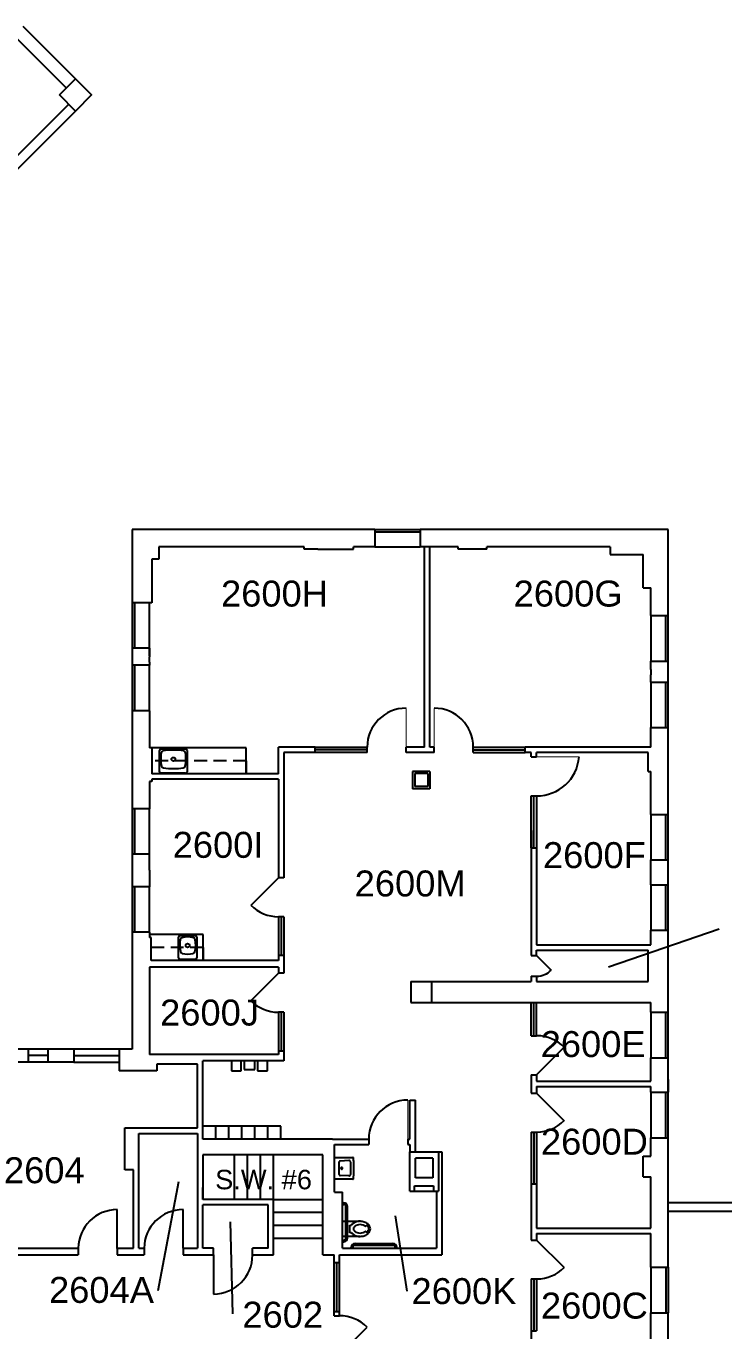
# Model space of a CAD drawing. Header units: inches. Extents: x -3198 to 3293, y 108 to 2903.
# Drawn here: x -563 to 82, y 1535 to 2741 of the extents above; entities that cross this region are included whole.
import ezdxf
from ezdxf.enums import TextEntityAlignment as Align

# ---------------------------------------------------------------- set-up
doc = ezdxf.new("R2010")
doc.units = ezdxf.units.IN
doc.header["$LTSCALE"] = 96
doc.header["$MEASUREMENT"] = 0
doc.linetypes.add('HIDDEN2', pattern=[0.1875, 0.125, -0.0625])
for name, color, linetype in [('A-ANNO-ROOM', 4, 'CONTINUOUS'), ('A-COLS', 5, 'CONTINUOUS'), ('A-DOOR', 2, 'CONTINUOUS'), ('A-FLOR-CASE', 3, 'CONTINUOUS'), ('A-FLOR-CASE-UPPR', 3, 'HIDDEN2'), ('A-FLOR-PFIX', 2, 'CONTINUOUS'), ('A-FLOR-STRS', 2, 'CONTINUOUS'), ('A-GLAZ', 2, 'CONTINUOUS'), ('A-GLAZ-SILL', 1, 'CONTINUOUS'), ('A-ROOF-LEVL-MED', 3, 'CONTINUOUS'), ('A-ROOF-LEVL-THICK', 5, 'CONTINUOUS'), ('A-WALL-FULL', 6, 'CONTINUOUS')]:
    doc.layers.add(name, color=color, linetype=linetype)
doc.styles.add('ARIAL', font='arial.ttf')

msp = doc.modelspace()

# ---------------------------------------------------------------- linework, layer by layer
at = {"layer": 'A-ANNO-ROOM'}
for p, q in [((-24.5, 1871.5), (77.6, 1906.7)), ((-440.7, 1572.3), (-421.4, 1673.2)), ((-210.6, 1571.7), (-221.2, 1641.5)), ((-371.6, 1550.7), (-373.8, 1635.8))]:
    msp.add_line(p, q, dxfattribs=at)
at = {"layer": 'A-COLS'}
for p, q in [((-191.5, 2050), (-203.5, 2050)), ((-203.5, 2050), (-203.5, 2038)), ((-191.5, 2050), (-191.5, 2038)), ((-191.5, 2038), (-203.5, 2038)), ((-186.9, 1694.6), (-202.9, 1694.6)), ((-202.9, 1676.6), (-202.9, 1694.6)), ((-186.9, 1694.6), (-186.9, 1676.6)), ((-186.9, 1676.6), (-202.9, 1676.6))]:
    msp.add_line(p, q, dxfattribs=at)
msp.add_lwpolyline([(-531.7, 2677.2), (-516.8, 2692), (-502, 2677.2), (-516.8, 2662.3), (-531.7, 2677.2)], dxfattribs=at)
at = {"layer": 'A-DOOR'}
for p, q in [((-329.5, 1953.8), (-355, 1928.3)), ((-91, 1881.8), (-77.6, 1868.3)), ((-329.5, 1865.5), (-355, 1840.1)), ((-91, 1771.8), (-65.6, 1797.2)), ((-91, 1754.8), (-65.6, 1729.3)), ((-478.3, 1611.1), (-478.3, 1647.1)), ((-417.5, 1611.4), (-417.5, 1647.1)), ((-91, 1619), (-65.6, 1593.6)), ((-389.5, 1605.4), (-389.5, 1569.1)), ((-273, 1513.1), (-247.6, 1538.5))]:
    msp.add_line(p, q, dxfattribs=at)
at = {"layer": 'A-DOOR', "const_width": 1}
for points in [[(-211.5, 2074.5), (-211.5, 2110.5)], [(-185.5, 2074.5), (-185.5, 2110.5)], [(-91, 2065.5), (-51.8, 2065.5)], [(-210, 1712.3), (-210, 1748.3)]]:
    msp.add_lwpolyline(points, dxfattribs=at)
at = {"layer": 'A-DOOR'}
for centre, radius, start, end in [((-211.5, 2074.5), 36, 90, 180), ((-185.5, 2074.5), 36, 0, 90), ((-90.6, 2068.4), 38.9, 269.3243, 355.7296), ((-329.5, 1953.8), 36, 225, 270), ((-91, 1881.8), 19, 270.4323, 315), ((-329.5, 1865.5), 36, 225, 270), ((-91, 1771.8), 36, 45, 89.5677), ((-210, 1712.3), 36, 90, 180), ((-91, 1754.8), 36, 270.4323, 315), ((-478.3, 1611.1), 36, 90, 179.5677), ((-417.5, 1611.1), 36, 90, 179.5677), ((-389.7, 1605.3), 36.3, 270.4283, 359.643), ((-91, 1619), 36, 270.4323, 315), ((-273.4, 1512.2), 36.9, 45.5529, 89.5947)]:
    msp.add_arc(centre, radius, start, end, dxfattribs=at)
at = {"layer": 'A-FLOR-CASE'}
for p, q in [((-359.3, 2073.8), (-446.3, 2073.8)), ((-359.3, 2049.8), (-359.3, 2073.8)), ((-399, 1901.3), (-448.5, 1901.3)), ((-399, 1877.3), (-399, 1901.3)), ((-372.8, 1784.5), (-372.8, 1775.5)), ((-372.8, 1775.5), (-363.8, 1775.5)), ((-363.8, 1775.5), (-363.8, 1784.5)), ((-361.2, 1784.5), (-361.2, 1776.5)), ((-361.2, 1776.5), (-351.2, 1776.5)), ((-351.2, 1776.5), (-351.2, 1784.5)), ((-348.7, 1784.5), (-348.7, 1775.5)), ((-348.7, 1775.5), (-339.7, 1775.5)), ((-339.7, 1775.5), (-339.7, 1784.5)), ((-327.3, 1724.3), (-399.3, 1724.3)), ((-387.3, 1712.3), (-387.3, 1724.3)), ((-375.3, 1712.3), (-375.3, 1724.3)), ((-363.3, 1712.3), (-363.3, 1724.3)), ((-351.3, 1712.3), (-351.3, 1724.3)), ((-339.3, 1712.3), (-339.3, 1724.3)), ((-327.3, 1712.3), (-327.3, 1724.3))]:
    msp.add_line(p, q, dxfattribs=at)
at = {"layer": 'A-FLOR-CASE-UPPR'}
for p, q in [((-359.3, 2061.8), (-446.3, 2061.8)), ((-359.3, 2061.8), (-359.3, 2049.8)), ((-399, 1889.3), (-447, 1889.3)), ((-399, 1889.3), (-399, 1877.3))]:
    msp.add_line(p, q, dxfattribs=at)
at = {"layer": 'A-FLOR-PFIX'}
for p, q in [((-439.3, 2051.8), (-439.3, 2071.3)), ((-437.8, 2072.8), (-415.3, 2072.8)), ((-413.8, 2071.3), (-413.8, 2051.8)), ((-415.3, 2050.3), (-437.8, 2050.3)), ((-421.8, 1879.8), (-421.8, 1898.8)), ((-420.3, 1900.3), (-406.3, 1900.3)), ((-404.8, 1898.8), (-404.8, 1879.8)), ((-406.3, 1878.3), (-420.3, 1878.3)), ((-277.7, 1675.8), (-277.7, 1694.8)), ((-277.2, 1695.3), (-260.7, 1695.3)), ((-273.5, 1679.7), (-273.5, 1690.9)), ((-264.3, 1692.4), (-272.5, 1691.9)), ((-262.7, 1679.8), (-262.7, 1690.9)), ((-264.3, 1678.3), (-272.5, 1678.7)), ((-260.7, 1675.3), (-277.2, 1675.3)), ((-203.7, 1669.1), (-186.2, 1669.1)), ((-203.7, 1664.1), (-203.7, 1669.1)), ((-186.2, 1669.1), (-186.2, 1664.1)), ((-270.2, 1653.4), (-269.2, 1653.4)), ((-270.2, 1651.9), (-269.2, 1651.9)), ((-267.2, 1620.9), (-267.2, 1649.9)), ((-265.7, 1620.9), (-265.7, 1649.9)), ((-270.2, 1632.4), (-270.2, 1636.4)), ((-270.2, 1636.4), (-255.4, 1636.4)), ((-270.2, 1629.4), (-270.2, 1632.4)), ((-270.2, 1626.4), (-270.2, 1629.4)), ((-263.5, 1625.8), (-263.5, 1632.8)), ((-263.5, 1632.8), (-262, 1632.8)), ((-246.7, 1632.6), (-248.9, 1631.8)), ((-270.2, 1622.4), (-270.2, 1626.4)), ((-255.4, 1622.4), (-270.2, 1622.4)), ((-270.2, 1618.9), (-269.2, 1618.9)), ((-270.2, 1617.4), (-269.2, 1617.4)), ((-262, 1625.8), (-263.5, 1625.8)), ((-258.7, 1615.9), (-223.7, 1615.9)), ((-248.9, 1626.9), (-246.7, 1626.1)), ((-262.2, 1611.4), (-262.2, 1612.4)), ((-260.7, 1611.4), (-260.7, 1612.4)), ((-258.7, 1614.4), (-223.7, 1614.4)), ((-221.7, 1611.4), (-221.7, 1612.4)), ((-220.2, 1611.4), (-220.2, 1612.4))]:
    msp.add_line(p, q, dxfattribs=at)
for centre in [(-426.5, 2063.3), (-413.3, 1891.2)]:
    msp.add_circle(centre, 1.75, dxfattribs=at)
for centre, radius, start, end in [((-437.8, 2071.3), 1.5, 90, 180), ((-403.6, 2063.9), 34.6, 170.9946, 191.6412), ((-435.8, 2069), 2, 99.4934, 170.9946), ((-426.5, 2013.9), 57.9, 80.5095, 99.4934), ((-417.3, 2069), 2, 9.0062, 80.5095), ((-449.5, 2063.9), 34.6, 348.3588, 9.0062), ((-415.3, 2071.3), 1.5, 0, 90), ((-437.8, 2051.8), 1.5, 180, 270), ((-435.5, 2057.3), 2, 191.6412, 262.4768), ((-426.5, 2125), 70.3, 262.4768, 277.5232), ((-417.6, 2057.3), 2, 277.5232, 348.3588), ((-415.3, 2051.8), 1.5, 270, 0), ((-420.3, 1898.8), 1.5, 90, 180), ((-391.5, 1891.8), 29.1, 170.1908, 192.6807), ((-418.2, 1896.4), 2, 99.4934, 170.9946), ((-413.3, 1881.1), 18.1, 72.9776, 107.0276), ((-408.3, 1896.4), 2, 9.0062, 80.5095), ((-435, 1891.8), 29.1, 347.3181, 9.8088), ((-406.3, 1898.8), 1.5, 0, 90), ((-418, 1885.8), 2, 191.6412, 262.4768), ((-413.3, 1903.8), 20.6, 256.0762, 283.9238), ((-408.6, 1885.8), 2, 277.5232, 348.3588), ((-420.3, 1879.8), 1.5, 180, 270), ((-406.3, 1879.8), 1.5, 270, 0), ((-277.1, 1694.6), 0.753, 135.0002, 144.8963), ((-277.4, 1694.9), 0.321, 144.8964, 165.0004), ((-277.2, 1694.8), 0.574, 164.9999, 179.9998), ((-277.1, 1694.6), 0.753, 125.1037, 134.9998), ((-277.3, 1695), 0.321, 104.9996, 125.1036), ((-277.2, 1694.8), 0.574, 90.0002, 105.0001), ((-272.8, 1691), 0.631, 145.9309, 165.5297), ((-272.3, 1690.9), 1.15, 165.5301, 180), ((-272.1, 1690.5), 1.54, 136.59, 145.9312), ((-272.1, 1690.5), 1.54, 127.2488, 136.59), ((-272.6, 1691.3), 0.631, 107.6497, 127.2485), ((-272.5, 1690.8), 1.15, 93.18, 107.6499), ((-264.2, 1690.6), 1.77, 81.5323, 93.1799), ((-264.1, 1691.5), 0.86, 64.7819, 81.5323), ((-265.2, 1689.2), 3.41, 58.2375, 64.7819), ((-264, 1691.2), 1.08, 46.5898, 58.2374), ((-264, 1691.2), 1.08, 34.9424, 46.59), ((-265.9, 1689.8), 3.41, 28.3981, 34.9424), ((-263.6, 1691.1), 0.86, 11.6475, 28.3979), ((-264.5, 1690.9), 1.77, 359.9999, 11.6475), ((-260.7, 1694.8), 0.578, 75.9109, 90), ((-260.6, 1695), 0.312, 56.68, 75.9106), ((-260.9, 1694.6), 0.783, 47.7325, 56.6803), ((-260.9, 1694.6), 0.783, 38.785, 47.7328), ((-260.5, 1694.9), 0.312, 19.5539, 38.7846), ((-260.8, 1694.8), 0.578, 5.4652, 19.5543), ((-390.5, 1682.4), 130.9, 3.6433, 5.465), ((-296.8, 1688.4), 37, 0.2176, 3.6434), ((-1099.3, 1685.3), 839.5, 0, 0.2175), ((-272.3, 1679.7), 1.15, 180, 194.4699), ((-272.8, 1679.6), 0.631, 194.4703, 214.0691), ((-272.1, 1680.1), 1.54, 214.0688, 223.41), ((-272.1, 1680.1), 1.54, 223.41, 232.7512), ((-272.6, 1679.4), 0.631, 232.7515, 252.3503), ((-272.5, 1679.9), 1.15, 252.3501, 266.82), ((-271, 1685.3), 0.75, 150.0002, 160.0002), ((-271, 1685.3), 0.75, 159.9997, 169.9997), ((-271, 1685.3), 0.75, 170.0001, 180.0001), ((-271, 1685.3), 0.75, 179.9999, 189.9999), ((-271, 1685.3), 0.75, 190.0003, 200.0003), ((-271, 1685.3), 0.75, 199.9998, 209.9998), ((-271, 1685.3), 0.75, 130, 140), ((-271, 1685.3), 0.75, 140, 150), ((-271, 1685.3), 0.75, 210, 220), ((-271, 1685.3), 0.75, 220, 230), ((-271, 1685.3), 0.75, 120, 130), ((-271, 1685.3), 0.75, 230, 240), ((-271, 1685.3), 0.75, 109.9998, 119.9998), ((-271, 1685.3), 0.75, 240.0002, 250.0002), ((-271, 1685.3), 0.75, 100.0003, 110.0003), ((-271, 1685.3), 0.75, 249.9997, 259.9997), ((-271, 1685.3), 0.75, 89.9999, 99.9999), ((-271, 1685.3), 0.75, 260.0001, 270.0001), ((-271, 1685.3), 0.75, 80.0001, 90.0001), ((-271, 1685.3), 0.75, 269.9999, 279.9999), ((-271, 1685.3), 0.75, 69.9997, 79.9997), ((-271, 1685.3), 0.75, 280.0003, 290.0003), ((-271, 1685.3), 0.75, 60.0002, 70.0002), ((-271, 1685.3), 0.75, 289.9998, 299.9998), ((-271, 1685.3), 0.75, 50, 60), ((-271, 1685.3), 0.75, 300, 310), ((-271, 1685.3), 0.75, 40, 50), ((-271, 1685.3), 0.75, 310, 320), ((-271, 1685.3), 0.75, 30, 40), ((-271, 1685.3), 0.75, 320, 330), ((-271, 1685.3), 0.75, 19.9998, 29.9998), ((-271, 1685.3), 0.75, 10.0003, 20.0003), ((-271, 1685.3), 0.75, 359.9999, 9.9999), ((-271, 1685.3), 0.75, 350.0001, 0.0001), ((-271, 1685.3), 0.75, 339.9997, 349.9997), ((-271, 1685.3), 0.75, 330.0002, 340.0002), ((-264.2, 1680.1), 1.77, 266.8201, 278.4677), ((-264.1, 1679.2), 0.86, 278.4677, 295.2181), ((-265.2, 1681.5), 3.41, 295.2181, 301.7625), ((-264, 1679.5), 1.08, 301.7626, 313.4102), ((-264, 1679.5), 1.08, 313.41, 325.0576), ((-265.9, 1680.8), 3.41, 325.0576, 331.6019), ((-263.6, 1679.6), 0.86, 331.6021, 348.3525), ((-264.5, 1679.8), 1.77, 348.3525, 0.0001), ((-390.5, 1688.2), 130.9, 354.535, 356.3567), ((-296.8, 1682.3), 37, 356.3566, 359.7824), ((-1099.3, 1685.3), 839.5, 359.7825, 360), ((-277.2, 1675.8), 0.574, 180.0002, 195.0001), ((-277.4, 1675.8), 0.321, 194.9996, 215.1036), ((-277.1, 1676), 0.753, 215.1037, 224.9998), ((-277.1, 1676), 0.753, 225.0002, 234.8963), ((-277.3, 1675.7), 0.321, 234.8964, 255.0004), ((-277.2, 1675.9), 0.574, 254.9999, 269.9998), ((-260.7, 1675.9), 0.578, 270, 284.0891), ((-260.6, 1675.6), 0.312, 284.0894, 303.32), ((-260.9, 1676), 0.783, 303.3197, 312.2675), ((-260.9, 1676), 0.783, 312.2672, 321.215), ((-260.5, 1675.7), 0.312, 321.2154, 340.4461), ((-260.8, 1675.8), 0.578, 340.4457, 354.5348), ((-269.2, 1649.9), 3.5, 0, 90), ((-269.2, 1649.9), 2, 0, 90), ((-256.1, 1628.3), 7.43, 126.6725, 141.8648), ((-254.9, 1626.5), 9.56, 107.1417, 126.6724), ((-257.4, 1629.3), 2.76, 143.419, 216.581), ((-256.1, 1628.3), 4.43, 126.6725, 141.8648), ((-254.9, 1626.5), 6.56, 107.1417, 126.6725), ((-254, 1623.9), 12.4, 81.7349, 107.1416), ((-254, 1623.9), 9.38, 90, 107.1416), ((-255.4, 1619.6), 16.8, 75.0711, 90), ((-254, 1623.9), 9.38, 72.8584, 90), ((-253.2, 1626.5), 6.56, 54.4829, 72.8583), ((-254.1, 1624.4), 11.8, 57.2315, 75.071), ((-249.1, 1632.3), 0.5, 234.4828, 288.2438), ((-252.1, 1627.5), 8.18, 32.7617, 57.2315), ((-252.1, 1627.5), 6.68, 32.7617, 46.3142), ((-246.9, 1633), 0.5, 288.2438, 45.6721), ((-249.1, 1629.4), 3.12, 360, 32.7618), ((-249.1, 1629.4), 3.12, 327.2382, 0), ((-249.1, 1629.4), 4.62, 360, 32.7617), ((-249.1, 1629.4), 4.62, 327.2383, 0), ((-269.2, 1620.9), 3.5, 270, 0), ((-269.2, 1620.9), 2, 270, 0), ((-258.7, 1612.4), 3.5, 90, 180), ((-256.1, 1630.4), 7.43, 218.1352, 233.3275), ((-254.9, 1632.1), 9.56, 233.3276, 252.8583), ((-256.1, 1630.4), 4.43, 218.1352, 233.3275), ((-254.9, 1632.1), 6.56, 233.3275, 252.8583), ((-254, 1634.8), 12.4, 252.8584, 270), ((-254, 1634.8), 9.38, 252.8584, 270), ((-255.4, 1639.2), 16.8, 270, 275.1954), ((-254, 1634.8), 9.38, 270, 287.1416), ((-254, 1634.8), 12.4, 270, 287.1416), ((-253.2, 1632.1), 6.56, 287.1417, 305.5171), ((-253.2, 1632.1), 9.56, 287.1416, 306.6725), ((-249.1, 1626.4), 0.5, 71.7562, 125.5172), ((-252.1, 1631.3), 6.68, 312.7565, 327.2383), ((-251.9, 1630.4), 7.43, 306.6725, 316.5742), ((-246.9, 1625.7), 0.5, 316.5741, 71.7562), ((-252.1, 1631.3), 8.18, 313.3097, 327.2384), ((-223.7, 1612.4), 3.5, 0, 90), ((-258.7, 1612.4), 2, 90, 180), ((-223.7, 1612.4), 2, 0, 90)]:
    msp.add_arc(centre, radius, start, end, dxfattribs=at)
at = {"layer": 'A-FLOR-STRS'}
for p, q in [((-369.9, 1656.6), (-369.9, 1697.6)), ((-357.9, 1656.6), (-357.9, 1697.6)), ((-345.9, 1656.6), (-345.9, 1697.6)), ((-333.9, 1656.6), (-333.9, 1697.6)), ((-333.9, 1656.6), (-288.4, 1656.6)), ((-333.9, 1644.6), (-288.4, 1644.6)), ((-333.9, 1632.6), (-288.4, 1632.6)), ((-333.9, 1620.6), (-288.4, 1620.6))]:
    msp.add_line(p, q, dxfattribs=at)
at = {"layer": 'A-GLAZ'}
for p, q in [((-240.5, 2273.5), (-198.5, 2273.5)), ((-462.5, 2208), (-462.5, 2166)), ((28.5, 2154), (28.5, 2196)), ((-462.5, 2150.1), (-462.5, 2108.1)), ((28.5, 2092.5), (28.5, 2134.5)), ((-247.5, 2072), (-295.5, 2072)), ((-149.5, 2072), (-101.5, 2072)), ((-93.5, 1981.5), (-93.5, 2029.5)), ((-462.5, 2017.5), (-462.5, 1975.5)), ((28.5, 1970.3), (28.5, 2012.3)), ((-462.5, 1945.5), (-462.5, 1903.5)), ((28.5, 1905.3), (28.5, 1947.3)), ((-93.5, 1807.8), (-93.5, 1838.5)), ((-327, 1829.5), (-327, 1793.5)), ((28.5, 1787.5), (28.5, 1829.5)), ((-542.5, 1789.5), (-560.5, 1789.5)), ((-518.5, 1789.5), (-476.5, 1789.5)), ((28.5, 1713.5), (28.5, 1755.5)), ((-93.5, 1718.8), (-93.5, 1670.8)), ((-275.5, 1553.1), (-275.5, 1598.1)), ((28.5, 1593.8), (28.5, 1551.8)), ((-93.5, 1583), (-93.5, 1535))]:
    msp.add_line(p, q, dxfattribs=at)
at = {"layer": 'A-GLAZ-SILL'}
for p, q in [((-240.5, 2275.5), (-198.5, 2275.5)), ((-240.5, 2259.5), (-198.5, 2259.5)), ((-464.5, 2208), (-464.5, 2166)), ((-448.5, 2166), (-448.5, 2208)), ((14.5, 2196), (14.5, 2154)), ((30.5, 2154), (30.5, 2196)), ((-464.5, 2150.1), (-464.5, 2108.1)), ((-448.5, 2108.1), (-448.5, 2150.1)), ((14.5, 2134.5), (14.5, 2092.5)), ((30.5, 2092.5), (30.5, 2134.5)), ((-295.5, 2074.5), (-247.5, 2074.5)), ((-247.5, 2069.5), (-247.5, 2074.5)), ((-149.5, 2074.5), (-101.5, 2074.5)), ((-149.5, 2069.5), (-149.5, 2074.5)), ((-247.5, 2069.5), (-295.5, 2069.5)), ((-149.5, 2069.5), (-101.5, 2069.5)), ((-96, 2029.5), (-91, 2029.5)), ((-96, 1981.5), (-96, 2029.5)), ((-91, 2029.5), (-91, 1981.5)), ((-464.5, 2017.5), (-464.5, 1975.5)), ((-448.5, 1975.5), (-448.5, 2017.5)), ((14.5, 2012.3), (14.5, 1970.3)), ((30.5, 1970.3), (30.5, 2012.3)), ((-464.5, 1945.5), (-464.5, 1903.5)), ((-448.5, 1903.5), (-448.5, 1945.5)), ((14.5, 1947.3), (14.5, 1905.3)), ((30.5, 1905.3), (30.5, 1947.3)), ((-324.5, 1917.8), (-329.5, 1917.8)), ((-329.5, 1917.8), (-329.5, 1881.8)), ((-327, 1917.8), (-327, 1881.8)), ((-324.5, 1917.8), (-324.5, 1881.8)), ((-96, 1807.8), (-96, 1838.5)), ((-91, 1807.8), (-91, 1838.5)), ((-329.5, 1829.5), (-329.5, 1793.5)), ((-324.5, 1829.5), (-329.5, 1829.5)), ((-324.5, 1829.5), (-324.5, 1793.5)), ((14.5, 1829.5), (14.5, 1787.5)), ((30.5, 1787.5), (30.5, 1829.5)), ((-96, 1807.8), (-91, 1807.8)), ((-542.5, 1795.5), (-560.5, 1795.5)), ((-476.5, 1795.5), (-518.5, 1795.5)), ((-542.5, 1783.5), (-560.5, 1783.5)), ((-518.5, 1783.5), (-476.5, 1783.5)), ((14.5, 1755.5), (14.5, 1713.5)), ((30.5, 1713.5), (30.5, 1755.5)), ((-96, 1718.8), (-96, 1670.8)), ((-96, 1718.8), (-91, 1718.8)), ((-91, 1718.8), (-91, 1670.8)), ((-278, 1553.1), (-278, 1598.1)), ((-273, 1553.1), (-273, 1598.1)), ((14.5, 1593.8), (14.5, 1551.8)), ((30.5, 1593.8), (30.5, 1551.8)), ((-96, 1583), (-91, 1583)), ((-96, 1583), (-96, 1535)), ((-91, 1583), (-91, 1535))]:
    msp.add_line(p, q, dxfattribs=at)
at = {"layer": 'A-ROOF-LEVL-MED'}
msp.add_line((30.5, 1645.6), (260.5, 1645.6), dxfattribs=at)
at = {"layer": 'A-ROOF-LEVL-THICK'}
msp.add_line((30.5, 1653.6), (268.5, 1653.6), dxfattribs=at)
at = {"layer": 'A-WALL-FULL'}
for p, q in [((-565.6, 2740.8), (-516.8, 2692)), ((-525.3, 2683.6), (-574.1, 2732.3)), ((-648.3, 2543.5), (-523.2, 2668.7)), ((-642, 2537.2), (-516.8, 2662.3)), ((-240.5, 2275.5), (-464.5, 2275.5)), ((-464.5, 2275.5), (-464.5, 2208)), ((-240.5, 2275.5), (-240.5, 2259.5)), ((30.5, 2275.5), (-198.5, 2275.5)), ((-198.5, 2275.5), (-198.5, 2259.5)), ((30.5, 2196), (30.5, 2275.5)), ((-305.8, 2259.5), (-440, 2259.5)), ((-440, 2259.5), (-440, 2248.3)), ((-305.8, 2257.3), (-305.8, 2259.5)), ((-293, 2257.3), (-305.8, 2257.3)), ((-293, 2257.3), (-287, 2257.3)), ((-287, 2257.3), (-260.2, 2257.3)), ((-260.2, 2257.3), (-260.2, 2259.5)), ((-240.5, 2259.5), (-260.2, 2259.5)), ((-163.3, 2259.5), (-198.5, 2259.5)), ((-194.5, 2074.5), (-194.5, 2259.5)), ((-189.5, 2074.5), (-189.5, 2259.5)), ((-163.3, 2257.3), (-163.3, 2259.5)), ((-151.5, 2257.3), (-163.3, 2257.3)), ((-145.5, 2257.3), (-151.5, 2257.3)), ((-136.9, 2257.3), (-145.5, 2257.3)), ((-23.2, 2259.5), (-136.9, 2259.5)), ((-136.9, 2257.3), (-136.9, 2259.5)), ((-23.2, 2259.5), (-23.2, 2252.5)), ((-446.3, 2248.3), (-446.3, 2208)), ((-440, 2248.3), (-446.3, 2248.3)), ((-23.2, 2252.5), (7.5, 2252.5)), ((7.5, 2221.8), (7.5, 2252.5)), ((7.5, 2221.8), (14.5, 2221.8)), ((14.5, 2196), (14.5, 2221.8)), ((-446.3, 2208), (-464.5, 2208)), ((14.5, 2196), (30.5, 2196)), ((-464.5, 2166), (-464.5, 2150.1)), ((-448.5, 2166), (-464.5, 2166)), ((-448.5, 2166), (-448.5, 2158)), ((-448.5, 2159), (-448.5, 2166)), ((-448.5, 2150.1), (-464.5, 2150.1)), ((-448.5, 2153), (-448.5, 2158)), ((-448.5, 2153), (-448.5, 2150.1)), ((14.5, 2146.3), (14.5, 2154)), ((14.5, 2154), (30.5, 2154)), ((30.5, 2134.5), (30.5, 2154)), ((14.5, 2146.3), (14.5, 2141.3)), ((14.5, 2134.5), (14.5, 2141.3)), ((14.5, 2134.5), (30.5, 2134.5)), ((-464.5, 2108.1), (-464.5, 2017.5)), ((-448.5, 2108.1), (-464.5, 2108.1)), ((-448.5, 2108.1), (-448.5, 2073.8)), ((14.5, 2074.5), (14.5, 2092.5)), ((14.5, 2092.5), (30.5, 2092.5)), ((30.5, 2012.3), (30.5, 2092.5)), ((-295.5, 2074.5), (-329.5, 2074.5)), ((-329.5, 2049.8), (-329.5, 2074.5)), ((-295.5, 2069.5), (-295.5, 2074.5)), ((-194.5, 2074.5), (-211.5, 2074.5)), ((-211.5, 2069.5), (-211.5, 2074.5)), ((-185.5, 2074.5), (-189.5, 2074.5)), ((-185.5, 2069.5), (-185.5, 2074.5)), ((14.5, 2074.5), (-101.5, 2074.5)), ((-101.5, 2069.5), (-101.5, 2074.5)), ((-446.3, 2073.8), (-448.5, 2073.8)), ((-446.3, 2073.8), (-446.3, 2049.8)), ((-324.5, 2069.5), (-324.5, 1953.8)), ((-295.5, 2069.5), (-324.5, 2069.5)), ((-185.5, 2069.5), (-211.5, 2069.5)), ((-96, 2069.5), (-101.5, 2069.5)), ((-96, 2065.5), (-96, 2069.5)), ((-96, 2065.5), (-91, 2065.5)), ((12.2, 2069.5), (-91, 2069.5)), ((-91, 2065.5), (-91, 2069.5)), ((12.2, 2052), (12.2, 2069.5)), ((-189.5, 2052), (-205.5, 2052)), ((-205.5, 2052), (-205.5, 2036)), ((-189.5, 2052), (-189.5, 2036)), ((12.2, 2052), (14.5, 2052)), ((12.2, 2052), (14.5, 2052)), ((14.5, 2019), (14.5, 2052)), ((-446.3, 2042.8), (-448.5, 2042.8)), ((-448.5, 2042.8), (-448.5, 2017.5)), ((-329.5, 2049.8), (-446.3, 2049.8)), ((-446.3, 2044.8), (-446.3, 2042.8)), ((-329.5, 2044.8), (-446.3, 2044.8)), ((-329.5, 2044.8), (-329.5, 1965.8)), ((-189.5, 2036), (-205.5, 2036)), ((-448.5, 2017.5), (-464.5, 2017.5)), ((14.5, 2014), (14.5, 2019)), ((14.5, 2012.3), (14.5, 2014)), ((14.5, 2012.3), (30.5, 2012.3)), ((-96, 1997.5), (-96, 1881.8)), ((-91, 1997.5), (-91, 1891.8)), ((-96, 1981.5), (-91, 1981.5)), ((-464.5, 1975.5), (-464.5, 1945.5)), ((-448.5, 1975.5), (-464.5, 1975.5)), ((-448.5, 1965.8), (-448.5, 1975.5)), ((-448.5, 1960.8), (-448.5, 1965.8)), ((-329.5, 1965.8), (-329.5, 1960.8)), ((14.5, 1947.3), (14.5, 1970.3)), ((14.5, 1970.3), (30.5, 1970.3)), ((30.5, 1947.3), (30.5, 1970.3)), ((-448.5, 1960.8), (-448.5, 1945.5)), ((-329.5, 1960.8), (-329.5, 1953.8)), ((-324.5, 1953.8), (-329.5, 1953.8)), ((-448.5, 1945.5), (-464.5, 1945.5)), ((14.5, 1947.3), (30.5, 1947.3)), ((14.5, 1891.8), (14.5, 1905.3)), ((14.5, 1905.3), (30.5, 1905.3)), ((30.5, 1829.5), (30.5, 1905.3)), ((-464.5, 1903.5), (-464.5, 1795.5)), ((-464.5, 1903.5), (-464.5, 1795.5)), ((-448.5, 1903.5), (-464.5, 1903.5)), ((-448.5, 1903.5), (-448.5, 1898.7)), ((-447, 1898.7), (-448.5, 1898.7)), ((-447, 1877.3), (-447, 1898.7)), ((-329.5, 1881.8), (-329.5, 1877.3)), ((-324.5, 1881.8), (-329.5, 1881.8)), ((-324.5, 1881.8), (-324.5, 1865.5)), ((-96, 1881.8), (-91, 1881.8)), ((-91, 1891.8), (14.5, 1891.8)), ((-91, 1886.8), (12.2, 1886.8)), ((-91, 1881.8), (-91, 1886.8)), ((12.2, 1857.8), (12.2, 1886.8)), ((-448.5, 1871.3), (-448.5, 1790.5)), ((-329.5, 1871.3), (-448.5, 1871.3)), ((-329.5, 1877.3), (-447, 1877.3)), ((-329.5, 1871.3), (-329.5, 1865.5)), ((-324.5, 1865.5), (-329.5, 1865.5)), ((-207.2, 1857.8), (-188, 1857.8)), ((-207.2, 1857.8), (-207.2, 1838.5)), ((-188, 1857.8), (-188, 1838.5)), ((-188, 1857.8), (-96, 1857.8)), ((-96, 1862.8), (-91, 1862.8)), ((-96, 1862.8), (-96, 1857.8)), ((-91, 1862.8), (-91, 1857.8)), ((-91, 1857.8), (12.2, 1857.8)), ((-207.2, 1838.5), (-188, 1838.5)), ((-188, 1838.5), (14.5, 1838.5)), ((-96, 1838.5), (-91, 1838.5)), ((14.5, 1829.5), (14.5, 1838.5)), ((14.5, 1829.5), (30.5, 1829.5)), ((-560.5, 1795.5), (-637.3, 1795.5)), ((-560.5, 1795.5), (-560.5, 1783.5)), ((-542.5, 1795.5), (-542.5, 1783.5)), ((-518.5, 1795.5), (-542.5, 1795.5)), ((-518.5, 1795.5), (-518.5, 1783.5)), ((-464.5, 1795.5), (-476.5, 1795.5)), ((-476.5, 1795.5), (-476.5, 1775.4)), ((-329.5, 1790.5), (-448.5, 1790.5)), ((-324.5, 1793.5), (-329.5, 1793.5)), ((-329.5, 1793.5), (-329.5, 1790.5)), ((-324.5, 1793.5), (-324.5, 1784.5)), ((14.5, 1765.8), (14.5, 1787.5)), ((14.5, 1787.5), (30.5, 1787.5)), ((30.5, 1755.5), (30.5, 1787.5)), ((-560.5, 1783.5), (-580.3, 1783.5)), ((-560.5, 1783.5), (-580.3, 1783.5)), ((-518.5, 1783.5), (-542.5, 1783.5)), ((-518.5, 1783.5), (-542.5, 1783.5)), ((-441.8, 1775.4), (-476.5, 1775.4)), ((-404.3, 1781.6), (-441.8, 1781.6)), ((-441.8, 1781.6), (-441.8, 1775.4)), ((-404.3, 1722.6), (-404.3, 1781.6)), ((-324.5, 1784.5), (-399.3, 1784.5)), ((-399.3, 1712.3), (-399.3, 1784.5)), ((-96, 1771.8), (-96, 1754.8)), ((-96, 1771.8), (-91, 1771.8)), ((-91, 1771.8), (-91, 1765.8)), ((-91, 1765.8), (14.5, 1765.8)), ((-91, 1760.8), (14.5, 1760.8)), ((-91, 1760.8), (-91, 1754.8)), ((14.5, 1755.5), (14.5, 1760.8)), ((30.5, 1767.5), (30.5, 1755.5)), ((-96, 1754.8), (-91, 1754.8)), ((14.5, 1755.5), (30.5, 1755.5)), ((-208, 1748.3), (-203, 1748.3)), ((-208, 1712.3), (-208, 1748.3)), ((-203, 1700.6), (-203, 1748.3)), ((-471.3, 1683.9), (-471.3, 1722.6)), ((-471.3, 1722.6), (-404.3, 1722.6)), ((-458.3, 1611.4), (-458.3, 1717.6)), ((-458.3, 1717.6), (-404.3, 1717.6)), ((-404.3, 1717.6), (-404.3, 1611.4)), ((-279.5, 1712.3), (-399.3, 1712.3)), ((-279.5, 1712.3), (-246, 1712.3)), ((-246, 1712.3), (-246, 1707.3)), ((-210, 1712.3), (-208, 1712.3)), ((-210, 1712.3), (-210, 1707.3)), ((14.5, 1696.4), (14.5, 1713.5)), ((14.5, 1713.5), (30.5, 1713.5)), ((30.5, 1593.8), (30.5, 1713.5)), ((-277.7, 1663.3), (-277.7, 1707.3)), ((-277.7, 1707.3), (-246, 1707.3)), ((-210, 1707.3), (-208, 1707.3)), ((-208, 1707.3), (-208, 1700.6)), ((-208, 1700.6), (-181.7, 1700.6)), ((-208, 1664.1), (-208, 1700.6)), ((-181.7, 1700.6), (-178.6, 1700.6)), ((-181.7, 1700.6), (-181.7, 1664.1)), ((-178.6, 1700.6), (-178.6, 1605.4)), ((-288.4, 1697.6), (-399.3, 1697.6)), ((-399.3, 1697.6), (-399.3, 1656.6)), ((-288.4, 1605.4), (-288.4, 1697.6)), ((7.5, 1677.4), (7.5, 1696.4)), ((7.5, 1696.4), (14.5, 1696.4)), ((-463.3, 1683.9), (-471.3, 1683.9)), ((-463.3, 1611.4), (-463.3, 1683.9)), ((7.5, 1677.4), (14.5, 1677.4)), ((14.5, 1630), (14.5, 1677.4)), ((-399.3, 1656.6), (-399.3, 1667.6)), ((-208, 1664.1), (-181.7, 1664.1)), ((-183.6, 1664.1), (-183.6, 1611.4)), ((-96, 1670.8), (-96, 1619)), ((-96, 1670.8), (-91, 1670.8)), ((-91, 1670.8), (-91, 1630)), ((-333.9, 1656.6), (-399.3, 1656.6)), ((-333.9, 1605.4), (-333.9, 1656.6)), ((-277.7, 1663.3), (-270.2, 1663.3)), ((-270.2, 1611.4), (-270.2, 1663.3)), ((-338.9, 1651.6), (-399.3, 1651.6)), ((-399.3, 1611.4), (-399.3, 1651.6)), ((-338.9, 1611.4), (-338.9, 1651.6)), ((-91, 1630), (14.5, 1630)), ((-96, 1619), (-91, 1619)), ((-91, 1625), (14.5, 1625)), ((-91, 1625), (-91, 1619)), ((14.5, 1593.8), (14.5, 1625)), ((-751.3, 1605.4), (-514.3, 1605.4)), ((-629.3, 1611.4), (-514.3, 1611.4)), ((-514.3, 1611.4), (-514.3, 1605.4)), ((-478.3, 1611.4), (-478.3, 1605.4)), ((-478.3, 1611.4), (-463.3, 1611.4)), ((-478.3, 1605.4), (-453.5, 1605.4)), ((-458.3, 1611.4), (-453.5, 1611.4)), ((-453.5, 1611.4), (-453.5, 1605.4)), ((-417.5, 1611.4), (-417.5, 1605.4)), ((-417.5, 1611.4), (-404.3, 1611.4)), ((-417.5, 1605.4), (-389.5, 1605.4)), ((-389.5, 1611.4), (-399.3, 1611.4)), ((-389.5, 1605.4), (-389.5, 1611.4)), ((-338.9, 1611.4), (-353.5, 1611.4)), ((-353.5, 1605.4), (-353.5, 1611.4)), ((-353.5, 1605.4), (-333.9, 1605.4)), ((-288.4, 1605.4), (-278, 1605.4)), ((-278, 1598.1), (-278, 1605.4)), ((-273, 1605.4), (-178.6, 1605.4)), ((-273, 1598.1), (-273, 1605.4)), ((-270.2, 1611.4), (-183.6, 1611.4)), ((-278, 1598.1), (-273, 1598.1)), ((14.5, 1593.8), (30.5, 1593.8)), ((-278, 1553.1), (-273, 1553.1)), ((-278, 1549.1), (-278, 1553.1)), ((-278, 1549.1), (-273, 1549.1)), ((-273, 1549.1), (-273, 1553.1)), ((14.5, 1509.5), (14.5, 1551.8)), ((14.5, 1551.8), (30.5, 1551.8)), ((30.5, 1380.6), (30.5, 1551.8)), ((-96, 1535), (-96, 1497.5)), ((-96, 1535), (-91, 1535))]:
    msp.add_line(p, q, dxfattribs=at)

# ---------------------------------------------------------------- texts
at = {"layer": 'A-ANNO-ROOM', "style": 'ARIAL'}
for s, height, p in [('2600H', 24, (-333.1, 2204.4)), ('2600G', 24, (-61.9, 2204.4)), ('2600I', 24, (-385.2, 1972.2)), ('2600F', 24, (-37.6, 1962.7)), ('2600M', 24, (-207.8, 1936.5)), ('2600J', 24, (-393.1, 1817.2)), ('2600E', 24, (-38.8, 1788.1)), ('2600D', 24, (-37.6, 1697.9)), ('2604', 24, (-545.7, 1671.5)), ('S.W. #6', 18, (-343.2, 1665.9)), ('2604A', 24, (-492.9, 1560.9)), ('2600K', 24, (-158.1, 1559.8)), ('2600C', 24, (-37.6, 1546.4)), ('2602', 24, (-325.5, 1538))]:
    msp.add_text(s, height=height, dxfattribs=at).set_placement(p, align=Align.CENTER)

doc.saveas('drawing.dxf')
